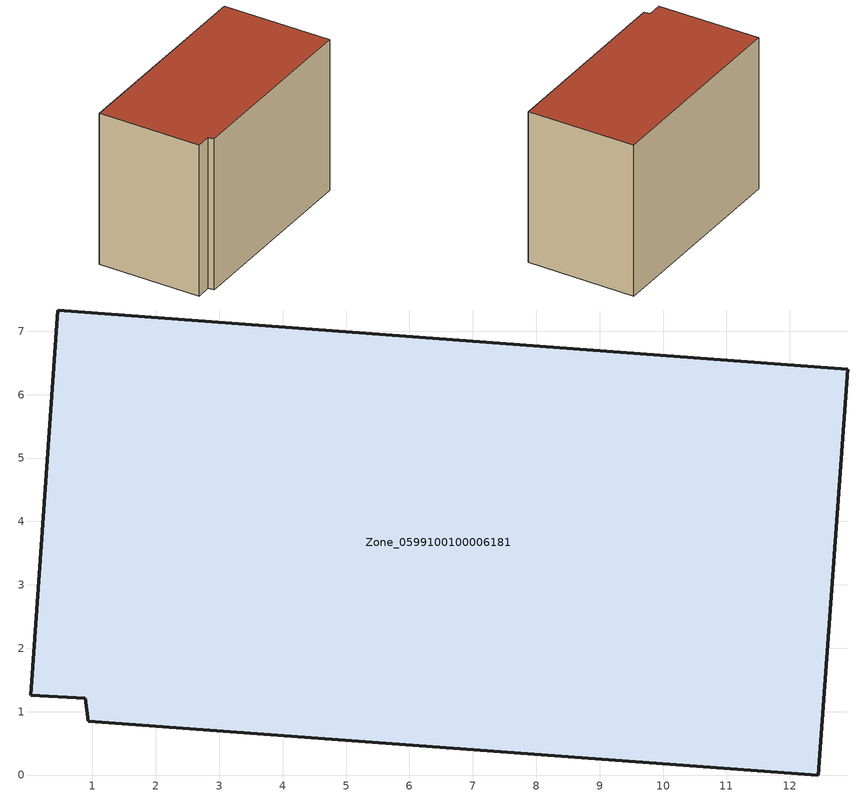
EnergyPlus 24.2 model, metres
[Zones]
Zone_0599100100006181
 floor ground (C_G): 0.93,0.85 0.89,1.21 0.02,1.25 0.45,7.33 12.92,6.4 12.45,0 z0
 wall outside (C_F): 12.45,0 12.92,6.4 0.45,7.33 0.02,1.25 0.89,1.21 0.93,0.85 12.45,0 z0:9.23
 roof outside (C_R): 0.89,1.21 0.93,0.85 12.45,0 12.92,6.4 0.45,7.33 0.02,1.25 z9.23
[BUILDING]
Pand.0599100100006181: North Axis=0; Terrain=City; Loads Convergence Tolerance Value=0.04; Temperature Convergence Tolerance Value=0.4; Solar Distribution=FullExterior; Maximum Number of Warmup Days=25; Minimum Number of Warmup Days=1
[Site:Location]
Rotterdam.The.Hague.AP_ZH_NLD Design_Conditions: Latitude=51.96; Longitude=4.45; Time Zone=1; Elevation=-4.5
[SITE:GROUNDTEMPERATURE:BUILDINGSURFACE]
18, 18, 18, 18, 18, 18, 18, 18, 18, 18, 18, 18
[MATERIAL] Thermal Absorptance=0.9; Solar Absorptance=0.7; Visible Absorptance=0.7
Name | Roughness | Thickness | Conductivity | Density | Specific Heat
G.TC.2015-2018 | MediumSmooth | 0.15 | 0.0428571 | 540 | 1210
F.TC.2015-2018 | Rough | 0.3 | 0.0666667 | 1920 | 840
R.TC.2015-2018 | MediumRough | 0.2 | 0.0333333 | 1500 | 1000
[CONSTRUCTION]
C_G: G.TC.2015-2018
C_F: F.TC.2015-2018
C_R: R.TC.2015-2018
[ZONE]
Zone_0599100100006181: Type=1; Multiplier=1; Ceiling Height=Autocalculate; Volume=Autocalculate; Floor Area=autocalculate; Part of Total Floor Area=Yes
[ZONEINFILTRATION:DESIGNFLOWRATE]
Infil_Zone_0599100100006181: Zone or ZoneList or Space or SpaceList=Zone_0599100100006181; Schedule=AlwaysOn; Design Flow Rate Calculation Method=Flow/Area; Flow Rate per Floor Area=0.0015; Constant Term Coefficient=1; Temperature Term Coefficient=0; Velocity Term Coefficient=0; Velocity Squared Term Coefficient=0
[HVACTEMPLATE:ZONE:IDEALLOADSAIRSYSTEM]
Zone_0599100100006181: Maximum Heating Supply Air Temperature=50; Minimum Cooling Supply Air Temperature=13; Maximum Heating Supply Air Humidity Ratio=0.0156; Minimum Cooling Supply Air Humidity Ratio=0.0077; Heating Limit=NoLimit; Cooling Limit=NoLimit; Dehumidification Control Type=ConstantSensibleHeatRatio; Cooling Sensible Heat Ratio=0.7; Dehumidification Setpoint=60; Humidification Control Type=None; Humidification Setpoint=30; Outdoor Air Method=None; Outdoor Air Flow Rate per Person=0.00944; Outdoor Air Flow Rate per Zone Floor Area=0; Outdoor Air Flow Rate per Zone=0; Demand Controlled Ventilation Type=None; Outdoor Air Economizer Type=NoEconomizer; Heat Recovery Type=None; Sensible Heat Recovery Effectiveness=0.7; Latent Heat Recovery Effectiveness=0.65
[ZONECONTROL:THERMOSTAT]
ThermostatControl_Zone_0599100100006181: Zone or ZoneList=Zone_0599100100006181; Control Type Schedule=DualSetpointControlType; Control 1=Thermostat_Zone_0599100100006181; Temperature Difference Between Cutout And Setpoint=0
[THERMOSTATSETPOINT:DUALSETPOINT]
Thermostat_Zone_0599100100006181: Heating Setpoint Temperature Schedule=HeatingSetpoint_Zone_0599100100006181; Cooling Setpoint Temperature Schedule=CoolingSetpoint_Zone_0599100100006181
[SCHEDULE:COMPACT]
HeatingSetpoint_Zone_0599100100006181: Through: 12/31, For: AllDays, Until: 24:00, 21
CoolingSetpoint_Zone_0599100100006181: Through: 12/31, For: AllDays, Until: 24:00, 24
DualSetpointControlType: Through: 12/31, For: AllDays, Until: 24:00, 4
AlwaysOn: Through: 12/31, For: AllDays, Until: 24:00, 1
